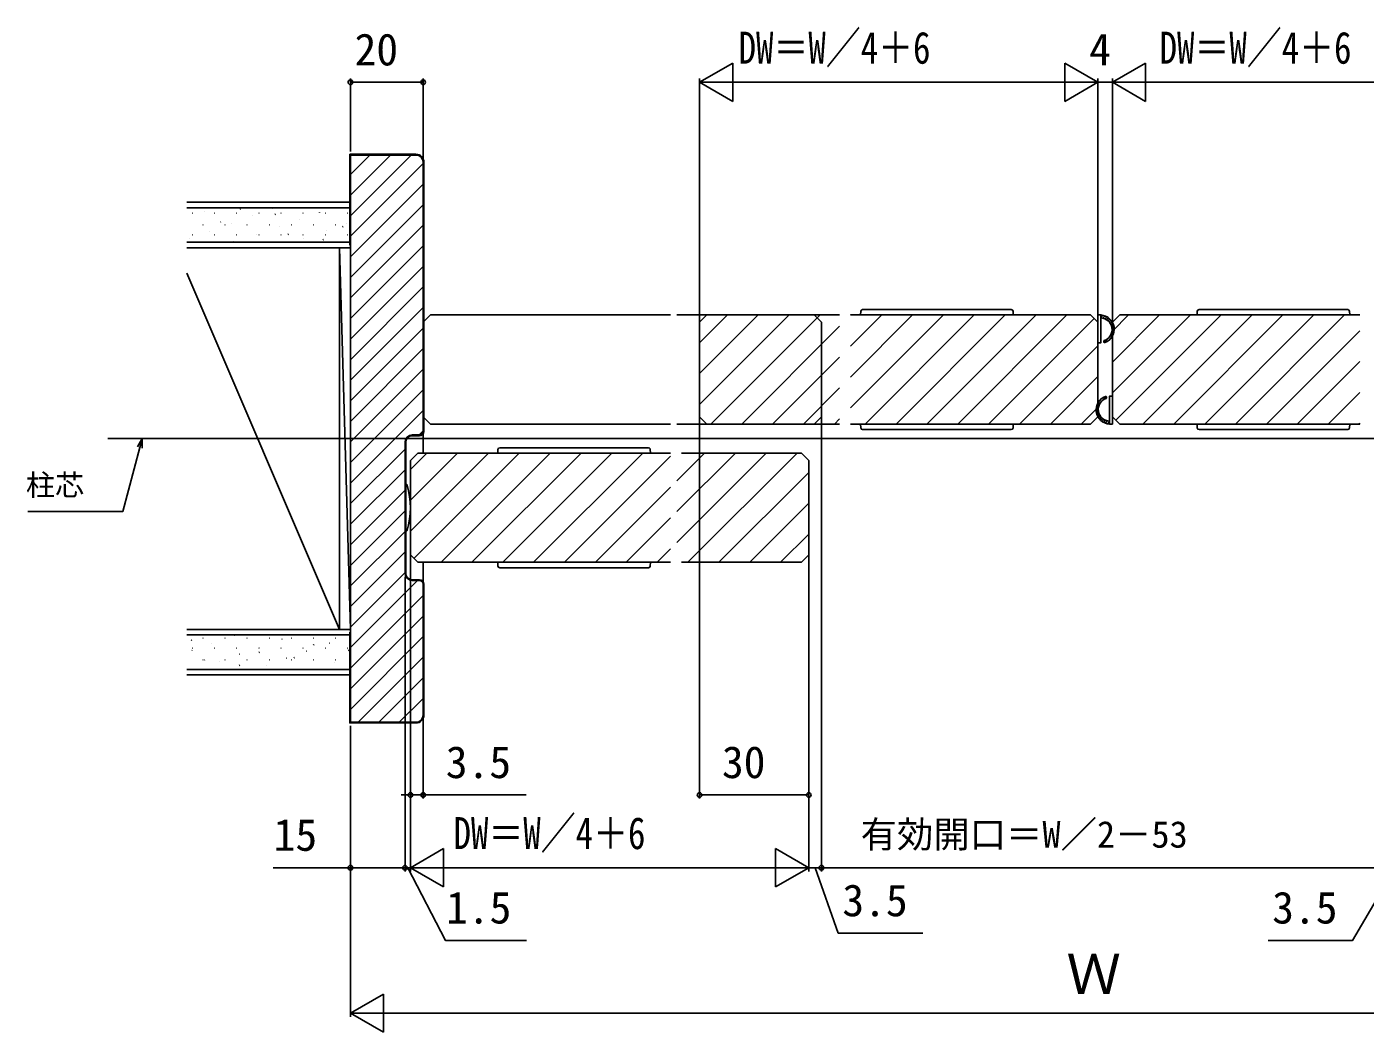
# Model space of a CAD drawing. Units: millimetres, scale not verified. Extents: x -525 to 525, y -783 to 779.
# Drawn here: x -104.1 to 263.9, y 156 to 432.5 of the extents above; entities that cross this region are included whole.
import ezdxf
from ezdxf.enums import TextEntityAlignment as Align

# ---------------------------------------------------------------- set-up
doc = ezdxf.new("R2010")
doc.units = ezdxf.units.MM
doc.header["$LTSCALE"] = 4
for name, color, linetype in [('0-4_YKK_12', 2, 'Continuous'), ('0-5_YKK_13', 4, 'Continuous'), ('0-7_YKK_D', 6, 'Continuous'), ('0-9_YSS_K', 3, 'Continuous'), ('0-A_YSS_KE', 3, 'Continuous')]:
    doc.layers.add(name, color=color, linetype=linetype)
doc.styles.add('ＭＳ ゴシック', font='')
doc.styles.get('ＭＳ ゴシック').set_extended_font_data('MS Gothic')

msp = doc.modelspace()

# ---------------------------------------------------------------- linework, layer by layer
at = {"layer": '0-4_YKK_12'}
for p, q in [((6.852, 353.247), (4.852, 351.247)), ((4.852, 325.247), (4.852, 351.247)), ((6.852, 353.247), (72.852, 353.247)), ((119.352, 353.247), (74.602, 353.247)), ((75.852, 353.247), (112.352, 353.247)), ((80.852, 351.247), (82.852, 353.247)), ((80.852, 345.606), (88.493, 353.247)), ((80.852, 337.121), (96.978, 353.247)), ((80.852, 328.636), (105.463, 353.247)), ((80.852, 351.247), (80.852, 325.247)), ((119.352, 353.247), (82.852, 353.247)), ((83.949, 323.247), (113.949, 353.247)), ((92.434, 323.247), (119.352, 350.165)), ((114.352, 351.247), (112.352, 353.247)), ((114.352, 351.247), (114.352, 325.247)), ((188.352, 353.247), (122.352, 353.247)), ((122.352, 353.165), (122.434, 353.247)), ((122.352, 344.68), (130.919, 353.247)), ((122.352, 336.195), (139.404, 353.247)), ((122.352, 327.709), (147.89, 353.247)), ((126.375, 323.247), (156.375, 353.247)), ((134.86, 323.247), (164.86, 353.247)), ((143.346, 323.247), (173.346, 353.247)), ((151.831, 323.247), (181.831, 353.247)), ((160.316, 323.247), (189.334, 352.265)), ((188.352, 353.247), (190.352, 351.247)), ((190.352, 325.247), (190.352, 351.247)), ((196.352, 353.247), (194.352, 351.247)), ((194.352, 348.798), (198.801, 353.247)), ((194.352, 340.312), (207.287, 353.247)), ((194.352, 331.827), (215.772, 353.247)), ((194.352, 325.247), (194.352, 351.247)), ((195.305, 324.294), (224.257, 353.247)), ((196.352, 353.247), (262.352, 353.247)), ((202.743, 323.247), (232.743, 353.247)), ((211.228, 323.247), (241.228, 353.247)), ((219.713, 323.247), (249.713, 353.247)), ((228.198, 323.247), (258.198, 353.247)), ((236.684, 323.247), (262.352, 348.915)), ((168.801, 323.247), (190.352, 344.798)), ((100.919, 323.247), (119.352, 341.68)), ((245.169, 323.247), (262.352, 340.43)), ((177.287, 323.247), (190.352, 336.312)), ((109.404, 323.247), (119.352, 333.195)), ((253.654, 323.247), (262.352, 331.945)), ((185.772, 323.247), (190.352, 327.827)), ((6.852, 323.247), (4.852, 325.247)), ((82.852, 323.247), (80.852, 325.247)), ((112.352, 323.247), (114.352, 325.247)), ((117.89, 323.247), (119.352, 324.709)), ((188.352, 323.247), (190.352, 325.247)), ((196.352, 323.247), (194.352, 325.247)), ((4.852, 315.247), (4.852, 321.247)), ((6.852, 323.247), (72.852, 323.247)), ((119.352, 323.247), (74.602, 323.247)), ((75.852, 323.247), (112.352, 323.247)), ((119.352, 323.247), (82.852, 323.247)), ((188.352, 323.247), (122.352, 323.247)), ((196.352, 323.247), (262.352, 323.247)), ((262.14, 323.247), (262.352, 323.46)), ((-81.857, 319.247), (467.474, 319.247)), ((3.352, 315.247), (1.352, 313.247)), ((1.352, 310.777), (5.822, 315.247)), ((1.352, 302.292), (14.307, 315.247)), ((1.352, 293.806), (22.793, 315.247)), ((1.352, 287.247), (1.352, 313.247)), ((2.315, 286.284), (31.278, 315.247)), ((3.352, 315.247), (72.852, 315.247)), ((9.763, 285.247), (39.763, 315.247)), ((18.248, 285.247), (48.248, 315.247)), ((26.734, 285.247), (56.734, 315.247)), ((35.219, 285.247), (65.219, 315.247)), ((43.704, 285.247), (72.852, 314.395)), ((74.602, 307.659), (82.19, 315.247)), ((74.602, 299.174), (90.675, 315.247)), ((74.602, 290.689), (99.16, 315.247)), ((75.852, 315.247), (108.852, 315.247)), ((77.645, 285.247), (107.645, 315.247)), ((110.852, 313.247), (108.852, 315.247)), ((110.852, 313.247), (110.852, 287.247)), ((86.131, 285.247), (110.852, 309.968)), ((52.19, 285.247), (72.852, 305.909)), ((94.616, 285.247), (110.852, 301.483)), ((60.675, 285.247), (72.852, 297.424)), ((103.101, 285.247), (110.852, 292.998)), ((3.352, 285.247), (1.352, 287.247)), ((69.16, 285.247), (72.852, 288.939)), ((108.852, 285.247), (110.852, 287.247)), ((3.352, 285.247), (72.852, 285.247)), ((4.852, 279.249), (4.852, 285.247)), ((75.852, 285.247), (108.852, 285.247))]:
    msp.add_line(p, q, dxfattribs=at)
at = {"layer": '0-5_YKK_13'}
for p, q in [((166.54, 354.747), (125.664, 354.747)), ((167.102, 353.247), (167.039, 354.278)), ((217.602, 353.247), (217.665, 354.278)), ((218.164, 354.747), (259.04, 354.747)), ((166.104, 353.247), (126.1, 353.247)), ((166.104, 353.247), (167.102, 353.247)), ((191.152, 352.54), (191.774, 353.162)), ((191.699, 352.38), (192.319, 353)), ((192.241, 352.214), (192.804, 352.777)), ((192.711, 351.978), (193.237, 352.504)), ((193.121, 351.681), (193.623, 352.183)), ((193.475, 351.328), (193.964, 351.817)), ((193.774, 350.919), (194.26, 351.405)), ((194.012, 350.45), (194.506, 350.944)), ((194.179, 349.911), (194.696, 350.427)), ((194.252, 349.276), (194.819, 349.843)), ((218.6, 353.247), (217.602, 353.247)), ((218.6, 353.247), (258.604, 353.247)), ((191.952, 345.889), (191.952, 345.966)), ((192.068, 345.678), (194.722, 348.332)), ((193.324, 346.227), (194.037, 346.94)), ((194.163, 348.48), (194.848, 349.165)), ((190.541, 328.014), (189.856, 327.329)), ((192.636, 330.816), (189.982, 328.162)), ((191.38, 330.268), (190.667, 329.554)), ((192.752, 330.605), (192.752, 330.528)), ((190.452, 327.218), (189.885, 326.651)), ((190.524, 326.584), (190.008, 326.067)), ((190.692, 326.044), (190.198, 325.55)), ((190.93, 325.575), (190.444, 325.089)), ((191.229, 325.166), (190.74, 324.677)), ((191.583, 324.814), (191.081, 324.311)), ((191.993, 324.516), (191.467, 323.991)), ((192.463, 324.28), (191.9, 323.717)), ((193.005, 324.114), (192.385, 323.495)), ((193.552, 323.954), (192.93, 323.332)), ((166.54, 321.747), (125.664, 321.747)), ((166.104, 323.247), (126.1, 323.247)), ((166.104, 323.247), (167.102, 323.247)), ((167.102, 323.247), (167.039, 322.217)), ((217.602, 323.247), (217.665, 322.217)), ((218.6, 323.247), (217.602, 323.247)), ((218.164, 321.747), (259.04, 321.747)), ((218.6, 323.247), (258.604, 323.247)), ((25.914, 316.747), (66.79, 316.747)), ((25.352, 315.247), (25.415, 316.278)), ((26.35, 315.247), (25.352, 315.247)), ((26.35, 315.247), (66.354, 315.247)), ((-0.148, 306.647), (0.132, 306.647)), ((-0.148, 306.647), (-0.148, 293.847)), ((0.132, 293.847), (-0.148, 293.847)), ((25.352, 285.247), (25.415, 284.217)), ((26.35, 285.247), (25.352, 285.247)), ((25.914, 283.747), (66.79, 283.747)), ((26.35, 285.247), (66.354, 285.247))]:
    msp.add_line(p, q, dxfattribs=at)
for points in [[(125.165, 354.278), (125.102, 353.247), (126.1, 353.247)], [(259.539, 354.278), (259.602, 353.247), (258.604, 353.247)], [(125.165, 322.217), (125.102, 323.247), (126.1, 323.247)], [(259.539, 322.217), (259.602, 323.247), (258.604, 323.247)], [(67.289, 316.278), (67.352, 315.247), (66.354, 315.247)], [(67.289, 284.217), (67.352, 285.247), (66.354, 285.247)]]:
    msp.add_lwpolyline(points, dxfattribs=at)
for points in [[(190.352, 353.247), (191.152, 353.247), (191.152, 345.547), (190.352, 345.547)], [(194.352, 323.247), (193.552, 323.247), (193.552, 330.947), (194.352, 330.947)]]:
    msp.add_lwpolyline(points, close=True, dxfattribs=at)
for centre, radius, start, end in [((125.664, 354.247), 0.5, 90, 176.5), ((166.54, 354.247), 0.5, 3.5, 90), ((218.164, 354.247), 0.5, 90, 176.5), ((259.04, 354.247), 0.5, 3.5, 90), ((190.931, 349.333), 3.921, 290.25353, 86.77298), ((191.034, 349.231), 3.218, 289.68083, 87.89976), ((192.202, 345.966), 0.25, 109.68083, 180), ((192.202, 345.889), 0.25, 180, 290.25353), ((193.773, 327.162), 3.921, 110.25353, 266.77298), ((193.67, 327.263), 3.218, 109.68083, 267.89976), ((192.502, 330.605), 0.25, 0, 110.25353), ((192.502, 330.528), 0.25, 289.68083, 0), ((125.664, 322.247), 0.5, 183.5, 270), ((166.54, 322.247), 0.5, 270, 356.5), ((218.164, 322.247), 0.5, 183.5, 270), ((259.04, 322.247), 0.5, 270, 356.5), ((25.914, 316.247), 0.5, 90, 176.5), ((66.79, 316.247), 0.5, 3.5, 90), ((0.132, 306.347), 0.3, 17.1558, 90), ((-19.628, 300.247), 20.98, 342.8442, 17.1558), ((0.132, 294.147), 0.3, 270, 342.8442), ((25.914, 284.247), 0.5, 183.5, 270), ((66.79, 284.247), 0.5, 270, 356.5)]:
    msp.add_arc(centre, radius, start, end, dxfattribs=at)
at = {"layer": '0-7_YKK_D'}
for p, q in [((80.852, 417.247), (89.945, 422.497)), ((89.945, 411.997), (89.945, 422.497)), ((190.352, 417.247), (181.259, 422.497)), ((181.259, 422.497), (181.259, 411.997)), ((194.352, 417.247), (203.445, 422.497)), ((203.445, 411.997), (203.445, 422.497)), ((-15.148, 398.247), (-15.148, 418.247)), ((-15.148, 417.247), (4.852, 417.247)), ((4.852, 396.247), (4.852, 418.247)), ((80.852, 350.947), (80.852, 418.247)), ((80.852, 417.247), (89.945, 411.997)), ((80.852, 417.247), (99.039, 417.247)), ((91.352, 417.247), (179.852, 417.247)), ((190.352, 417.247), (172.165, 417.247)), ((190.352, 417.247), (181.259, 411.997)), ((190.352, 350.947), (190.352, 418.247)), ((190.352, 350.947), (190.352, 418.247)), ((194.352, 417.247), (190.352, 417.247)), ((194.352, 350.947), (194.352, 418.247)), ((194.352, 350.947), (194.352, 418.247)), ((194.352, 417.247), (203.445, 411.997)), ((194.352, 417.247), (212.539, 417.247)), ((204.852, 417.247), (293.352, 417.247)), ((80.852, 325.547), (80.852, 220.247)), ((114.352, 325.547), (114.352, 200.247)), ((1.352, 287.547), (1.352, 200.247)), ((1.352, 287.547), (1.352, 200.247)), ((1.352, 287.547), (1.352, 220.247)), ((110.852, 287.547), (110.852, 200.247)), ((110.852, 287.547), (110.852, 200.247)), ((110.852, 287.547), (110.852, 220.247)), ((-0.148, 281.247), (-0.148, 200.247)), ((-0.148, 281.247), (-0.148, 200.247)), ((-15.148, 240.247), (-15.148, 200.247)), ((4.852, 242.247), (4.852, 220.247)), ((1.352, 221.247), (-1.198, 221.247)), ((1.352, 221.247), (4.852, 221.247)), ((4.852, 221.247), (33.179, 221.247)), ((80.852, 221.247), (110.852, 221.247)), ((114.352, 223.247), (114.352, 200.247)), ((1.352, 201.247), (10.445, 206.497)), ((10.445, 195.997), (10.445, 206.497)), ((110.852, 201.247), (101.759, 206.497)), ((101.759, 206.497), (101.759, 195.997)), ((-15.148, 203.247), (-15.148, 160.247)), ((-0.148, 201.247), (-2.698, 201.247)), ((1.352, 201.247), (-0.148, 201.247)), ((1.352, 201.247), (-0.148, 201.247)), ((1.352, 201.247), (3.902, 201.247)), ((1.352, 201.247), (10.445, 195.997)), ((1.352, 201.247), (19.539, 201.247)), ((100.352, 201.247), (11.852, 201.247)), ((110.852, 201.247), (92.665, 201.247)), ((110.852, 201.247), (101.759, 195.997)), ((110.852, 201.247), (108.302, 201.247)), ((114.352, 201.247), (110.852, 201.247)), ((114.352, 201.247), (110.852, 201.247)), ((270.352, 201.247), (114.352, 201.247)), ((114.352, 201.247), (116.902, 201.247)), ((-15.148, 161.247), (-6.055, 166.497)), ((-6.055, 155.997), (-6.055, 166.497)), ((-15.148, 161.247), (-6.055, 155.997)), ((-15.148, 161.247), (3.039, 161.247)), ((-4.648, 161.247), (389.352, 161.247))]:
    msp.add_line(p, q, dxfattribs=at)
for points in [[(-72.37, 319.247), (-73.03, 316.784), (-77.729, 299.247), (-103.825, 299.247)], [(-73.69, 316.961), (-72.37, 319.247), (-72.37, 316.607)], [(-0.148, 201.247), (-15.148, 201.247), (-36.425, 201.247)], [(0.602, 201.247), (10.98, 181.247), (33.253, 181.247)], [(112.602, 201.247), (118.983, 183.247), (142.21, 183.247)], [(272.102, 201.247), (260.387, 181.247), (237.159, 181.247)]]:
    msp.add_lwpolyline(points, dxfattribs=at)
for centre in [(-15.148, 417.247), (4.852, 417.247), (1.352, 221.247), (4.852, 221.247), (80.852, 221.247), (110.852, 221.247), (-15.148, 201.247), (-0.148, 201.247), (-0.148, 201.247), (114.352, 201.247), (114.352, 201.247)]:
    msp.add_circle(centre, 0.637, dxfattribs=at)
at = {"layer": '0-9_YSS_K'}
for p, q in [((1.539, 397.247), (-15.148, 380.56)), ((-4.118, 397.247), (-15.148, 386.217)), ((-9.774, 397.247), (-15.148, 391.873)), ((4.852, 394.903), (-15.148, 374.903)), ((4.852, 389.246), (-15.148, 369.246)), ((-15.148, 382.747), (-60.148, 382.747)), ((4.852, 383.589), (-15.148, 363.589)), ((-58.613, 381.256), (-58.513, 381.256)), ((-55.201, 381.589), (-55.182, 381.595)), ((-52.533, 381.256), (-52.433, 381.256)), ((-46.453, 381.256), (-46.353, 381.256)), ((-45.532, 382.328), (-45.365, 382.438)), ((-42.183, 380.517), (-42.164, 380.523)), ((-40.373, 381.256), (-40.273, 381.256)), ((-36.697, 382.46), (-36.678, 382.466)), ((-35.927, 380.85), (-35.76, 380.96)), ((-34.293, 381.256), (-34.193, 381.256)), ((-29.164, 379.445), (-29.145, 379.452)), ((-28.213, 381.256), (-28.113, 381.256)), ((-23.678, 381.388), (-23.659, 381.394)), ((-22.133, 381.256), (-22.033, 381.256)), ((-16.053, 381.256), (-15.953, 381.256)), ((-55.763, 378.026), (-55.663, 378.026)), ((-54.003, 376.331), (-53.985, 376.338)), ((-50.91, 378.768), (-50.744, 378.878)), ((-49.683, 378.026), (-49.583, 378.026)), ((-47.763, 378.541), (-47.744, 378.547)), ((-43.603, 378.026), (-43.503, 378.026)), ((-37.523, 378.026), (-37.423, 378.026)), ((-34.745, 377.469), (-34.726, 377.476)), ((-32.317, 375.404), (-32.15, 375.514)), ((-31.443, 378.026), (-31.343, 378.026)), ((-25.363, 378.026), (-25.263, 378.026)), ((-21.726, 376.397), (-21.707, 376.404)), ((-19.283, 378.026), (-19.183, 378.026)), ((-17.333, 377.486), (-17.166, 377.596)), ((-16.146, 378.373), (-16.127, 378.38)), ((4.852, 377.932), (-15.148, 357.932)), ((-60.148, 373.247), (-15.148, 373.247)), ((-15.148, 371.747), (-60.148, 371.747)), ((-59.49, 374.388), (-59.471, 374.395)), ((-58.613, 375.276), (-58.513, 375.276)), ((-52.533, 375.276), (-52.433, 375.276)), ((-50.148, 371.747), (-20.148, 371.747)), ((-47.301, 373.322), (-47.134, 373.432)), ((-46.471, 373.316), (-46.452, 373.323)), ((-46.453, 375.276), (-46.353, 375.276)), ((-40.985, 375.259), (-40.966, 375.266)), ((-40.373, 375.276), (-40.273, 375.276)), ((-34.293, 375.276), (-34.193, 375.276)), ((-28.213, 375.276), (-28.113, 375.276)), ((-27.966, 374.187), (-27.948, 374.194)), ((-22.712, 373.926), (-22.545, 374.036)), ((-22.133, 375.276), (-22.033, 375.276)), ((-18.148, 371.747), (-18.148, 266.747)), ((-15.148, 266.747), (-18.148, 371.747)), ((-16.053, 375.276), (-15.953, 375.276)), ((4.852, 372.276), (-15.148, 352.276)), ((-15.148, 371.747), (-15.148, 266.747)), ((-60.148, 364.747), (-18.148, 266.747)), ((4.852, 366.619), (-15.148, 346.619)), ((4.852, 360.962), (-15.148, 340.962)), ((4.852, 355.305), (-15.148, 335.305)), ((4.852, 349.648), (-15.148, 329.648)), ((4.852, 343.991), (-15.148, 323.991)), ((4.852, 338.334), (-15.148, 318.334)), ((4.852, 332.678), (-15.148, 312.678)), ((4.852, 327.021), (-15.148, 307.021)), ((4.852, 321.364), (3.735, 320.247)), ((-0.148, 316.364), (-15.148, 301.364)), ((-0.148, 310.707), (-15.148, 295.707)), ((-0.148, 305.05), (-15.148, 290.05)), ((-0.148, 299.393), (-15.148, 284.393)), ((-0.148, 293.736), (-15.148, 278.736)), ((-0.148, 288.08), (-15.148, 273.08)), ((-0.148, 282.423), (-15.148, 267.423)), ((3.333, 280.247), (-15.148, 261.766)), ((4.852, 276.109), (-15.148, 256.109)), ((4.852, 270.452), (-15.148, 250.452)), ((-15.148, 266.747), (-60.148, 266.747)), ((-60.148, 265.247), (-15.148, 265.247)), ((-20.148, 266.747), (-50.148, 266.747)), ((-46.997, 265.174), (-46.978, 265.181)), ((-15.379, 265.007), (-15.36, 265.013)), ((-58.922, 263.767), (-58.755, 263.877)), ((-58.613, 261.656), (-58.513, 261.656)), ((-55.763, 264.406), (-55.663, 264.406)), ((-53.237, 262.964), (-53.218, 262.971)), ((-52.533, 261.656), (-52.433, 261.656)), ((-49.683, 264.406), (-49.583, 264.406)), ((-46.453, 261.656), (-46.353, 261.656)), ((-43.603, 264.406), (-43.503, 264.406)), ((-40.373, 261.656), (-40.273, 261.656)), ((-40.218, 261.892), (-40.2, 261.899)), ((-37.523, 264.406), (-37.423, 264.406)), ((-34.293, 261.656), (-34.193, 261.656)), ((-33.978, 264.102), (-33.959, 264.109)), ((-31.443, 264.406), (-31.343, 264.406)), ((-28.213, 261.656), (-28.113, 261.656)), ((-25.363, 264.406), (-25.263, 264.406)), ((-25.344, 262.484), (-25.178, 262.595)), ((-22.133, 261.656), (-22.033, 261.656)), ((-20.96, 263.03), (-20.941, 263.037)), ((-19.283, 264.406), (-19.183, 264.406)), ((-16.053, 261.656), (-15.953, 261.656)), ((4.852, 264.795), (-15.148, 244.795)), ((-58.723, 261.021), (-58.704, 261.028)), ((-55.763, 258.426), (-55.663, 258.426)), ((-55.312, 258.32), (-55.145, 258.431)), ((-51.285, 257.973), (-51.266, 257.98)), ((-49.683, 258.426), (-49.583, 258.426)), ((-45.705, 259.95), (-45.686, 259.956)), ((-43.603, 258.426), (-43.503, 258.426)), ((-40.328, 260.402), (-40.162, 260.513)), ((-37.523, 258.426), (-37.423, 258.426)), ((-32.686, 258.878), (-32.667, 258.884)), ((-31.443, 258.426), (-31.343, 258.426)), ((-30.723, 258.924), (-30.556, 259.035)), ((-27.2, 260.821), (-27.181, 260.827)), ((-25.363, 258.426), (-25.263, 258.426)), ((-19.668, 257.806), (-19.649, 257.813)), ((-19.283, 258.426), (-19.183, 258.426)), ((-15.739, 261.007), (-15.572, 261.117)), ((4.852, 259.138), (-13.039, 241.247)), ((-15.148, 255.747), (-60.148, 255.747)), ((-57.525, 255.764), (-57.506, 255.77)), ((-45.707, 256.842), (-45.54, 256.953)), ((-38.267, 256.902), (-38.248, 256.908)), ((-25.248, 255.83), (-25.229, 255.837)), ((4.852, 253.482), (-7.383, 241.247)), ((4.852, 247.825), (-1.726, 241.247))]:
    msp.add_line(p, q, dxfattribs=at)
for points in [[(-60.148, 384.247), (-15.148, 384.247), (-15.148, 371.747)], [(-60.148, 254.247), (-15.148, 254.247), (-15.148, 266.747)]]:
    msp.add_lwpolyline(points, dxfattribs=at)
at = {"layer": '0-A_YSS_KE'}
for p, q in [((-15.348, 397.447), (-15.348, 372.447)), ((-15.348, 397.447), (2.852, 397.447)), ((4.852, 395.247), (4.852, 321.247)), ((5.052, 395.247), (5.052, 321.247)), ((-15.348, 372.447), (-15.148, 372.447)), ((3.852, 320.247), (1.852, 320.247)), ((-0.148, 318.247), (-0.148, 282.247)), ((0.052, 318.247), (0.052, 282.247)), ((3.852, 320.047), (1.852, 320.047)), ((1.852, 280.447), (3.852, 280.447)), ((1.852, 280.247), (3.852, 280.247)), ((4.852, 279.247), (4.852, 243.247)), ((5.052, 279.247), (5.052, 243.247)), ((-15.348, 266.047), (-15.148, 266.047)), ((-15.148, 266.247), (-15.148, 266.047))]:
    msp.add_line(p, q, dxfattribs=at)
for points in [[(-15.148, 266.247), (-15.148, 372.247), (-15.148, 397.247), (2.852, 397.247)], [(2.852, 241.047), (-15.348, 241.047), (-15.348, 266.047)], [(2.852, 241.247), (-15.148, 241.247), (-15.148, 266.247)]]:
    msp.add_lwpolyline(points, dxfattribs=at)
for centre, radius, start, end in [((2.852, 395.247), 2.2, 0.00001, 89.99999), ((2.852, 395.247), 2, 0.00001, 89.99999), ((1.852, 318.247), 2, 90.00001, 179.99999), ((3.852, 321.247), 1.2, 270.00001, 359.99999), ((3.852, 321.247), 1, 270.00001, 359.99999), ((1.852, 318.247), 1.8, 90.00001, 179.99999), ((1.852, 282.247), 2, 180.00001, 269.99999), ((1.852, 282.247), 1.8, 180.00001, 269.99999), ((3.852, 279.247), 1.2, 0.00001, 89.99999), ((3.852, 279.247), 1, 0.00001, 89.99999), ((2.852, 243.247), 2.2, 270.00001, 359.99999), ((2.852, 243.247), 2, 270.00001, 359.99999)]:
    msp.add_arc(centre, radius, start, end, dxfattribs=at)

# ---------------------------------------------------------------- texts
at = {"layer": '0-7_YKK_D', "style": 'ＭＳ ゴシック'}
for s, height, p in [('20', 8.798, (-14.012, 419.247)), ('4', 8.798, (187.954, 419.247)), ('柱芯', 5.865, (-104.37, 301.793)), ('3.5', 8.798, (11.066, 223.247)), ('30', 8.798, (86.988, 223.247)), ('15', 8.798, (-36.266, 203.247)), ('有効開口＝W／2－53', 7.331, (125.108, 204.554)), ('3.5', 8.798, (120.096, 185.247)), ('1.5', 8.798, (11.139, 183.247)), ('3.5', 8.798, (238.273, 183.247)), ('Ｗ', 11, (181.699, 163.247))]:
    msp.add_text(s, height=height, dxfattribs=at).set_placement(p, align=Align.BOTTOM_LEFT)
at = {"layer": '0-7_YKK_D', "style": 'ＭＳ ゴシック', "width": 0.8}
for p in [(91.577, 419.724), (207.327, 419.724), (13.202, 203.724)]:
    msp.add_text('DW＝W／4＋6', height=8.798, dxfattribs=at).set_placement(p, align=Align.BOTTOM_LEFT)

doc.saveas('drawing.dxf')
